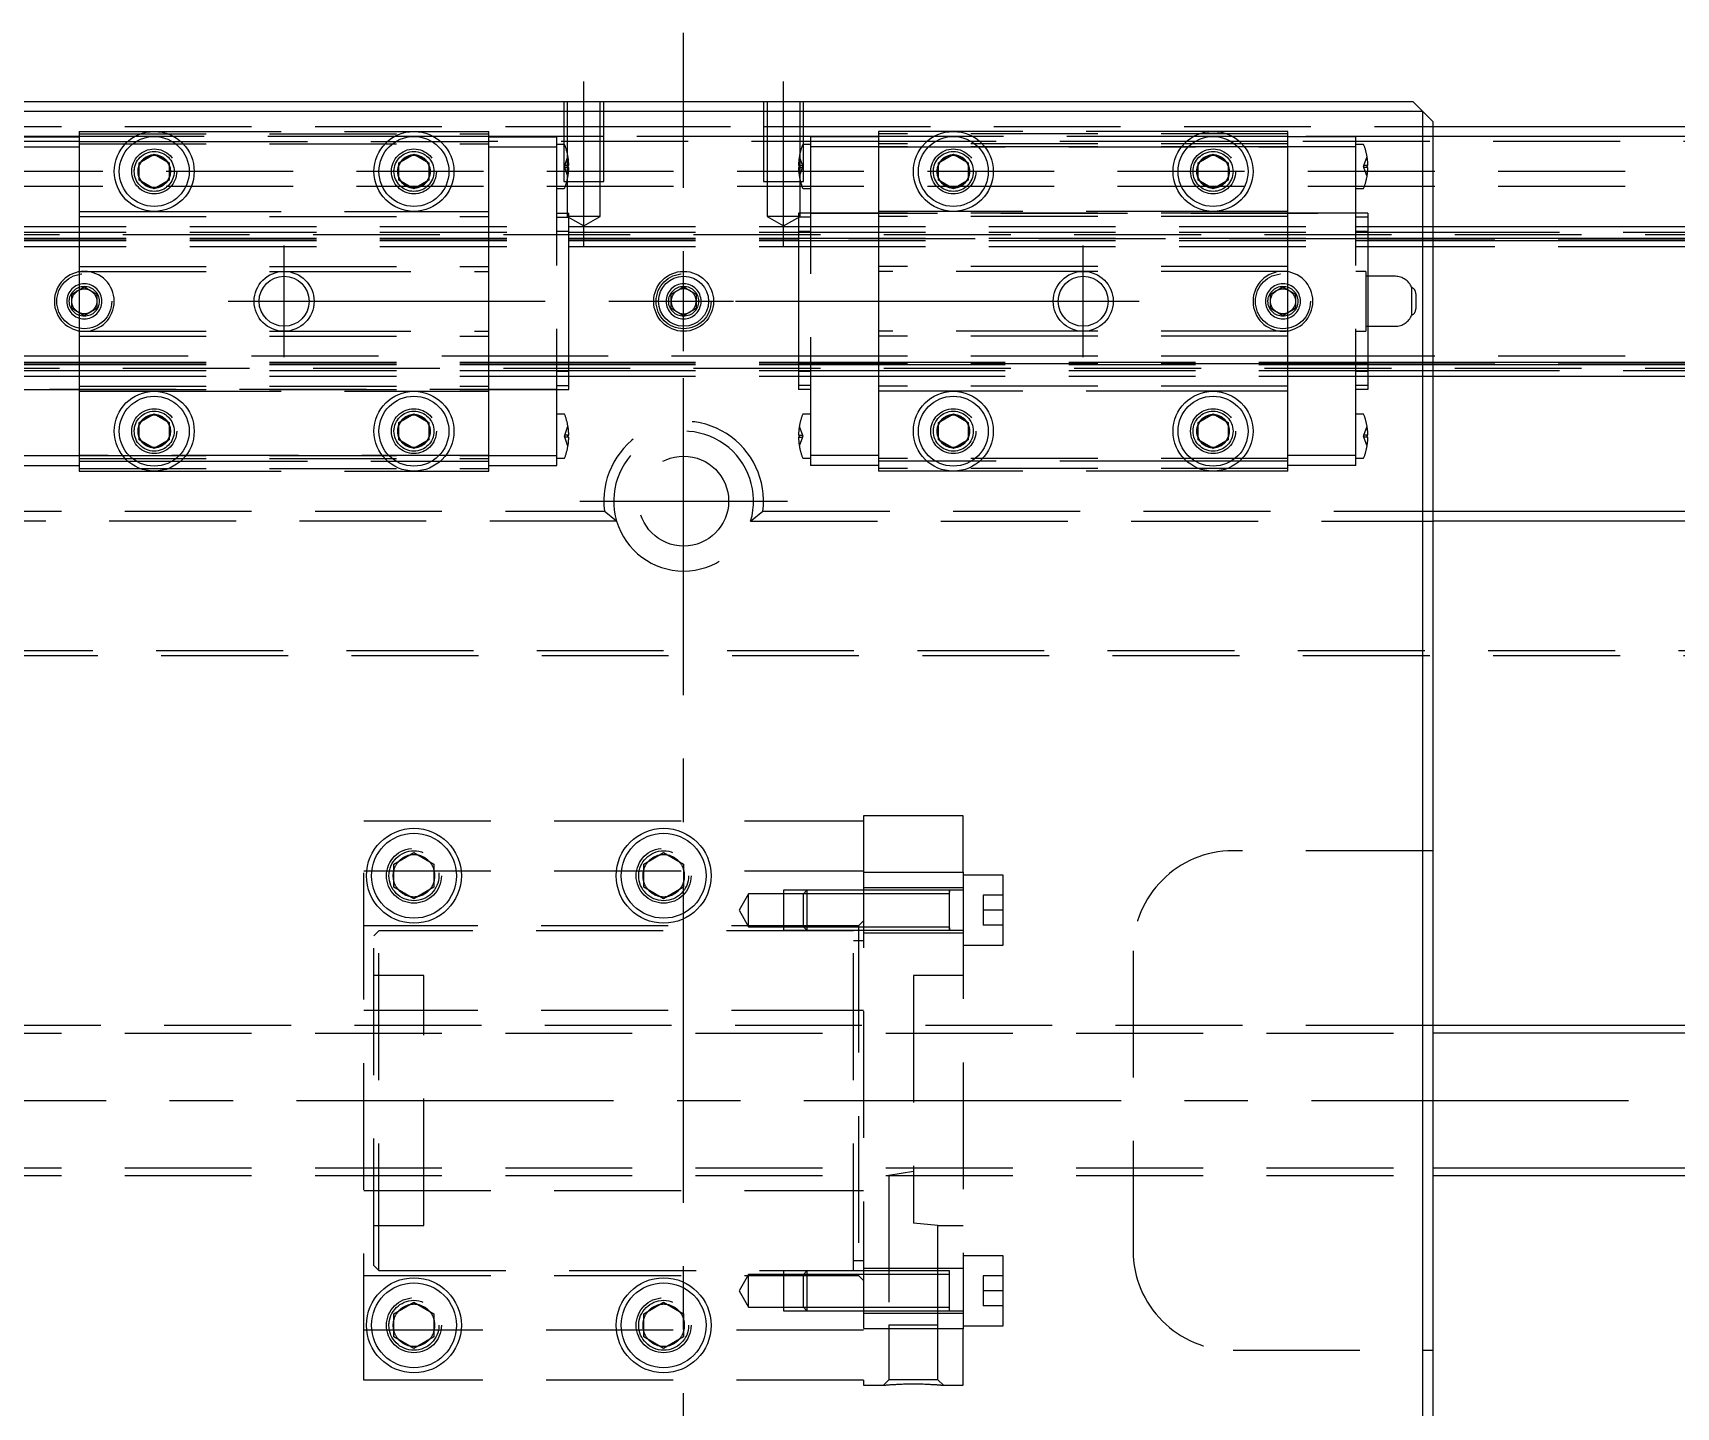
# Model space of a CAD drawing. Extents: x -21 to 1002, y -358 to 107.
# Drawn here: x 314.8 to 479.4, y -30.7 to 106.9 of the extents above; entities that cross this region are included whole.
import ezdxf

# ---------------------------------------------------------------- set-up
doc = ezdxf.new("R2010")
doc.units = 0
doc.linetypes.add('CENTER', pattern=[50.8, 31.75, -6.35, 6.35, -6.35])
doc.linetypes.add('DASHED', pattern=[19.05, 12.7, -6.35])
doc.layers.get('0').update_dxf_attribs({"linetype": 'CONTINUOUS'})
doc.layers.add('CENTER', color=1, linetype='CENTER')

msp = doc.modelspace()

# ---------------------------------------------------------------- linework, layer by layer
at = {"color": 7, "linetype": 'CONTINUOUS'}
for p, q in [((454, 99), (306, 99)), ((307, 100), (453, 100)), ((454, 99), (453, 100)), ((455, 98), (454, 99)), ((454, -99), (454, 99)), ((455, 98), (455, -98)), ((455, 97.5), (758, 97.5)), ((759, 96.5), (455, 96.5)), ((325.5, 93.87), (327, 94.73)), ((325.5, 92.13), (325.5, 93.87)), ((327, 94.73), (328.5, 93.87)), ((328.5, 93.87), (328.5, 92.13)), ((351.5, 93.87), (353, 94.73)), ((351.5, 92.13), (351.5, 93.87)), ((353, 94.73), (354.5, 93.87)), ((354.5, 93.87), (354.5, 92.13)), ((405.5, 93.87), (407, 94.73)), ((405.5, 92.13), (405.5, 93.87)), ((407, 94.73), (408.5, 93.87)), ((408.5, 93.87), (408.5, 92.13)), ((431.5, 93.87), (433, 94.73)), ((431.5, 92.13), (431.5, 93.87)), ((433, 94.73), (434.5, 93.87)), ((434.5, 93.87), (434.5, 92.13)), ((327, 91.27), (325.5, 92.13)), ((328.5, 92.13), (327, 91.27)), ((353, 91.27), (351.5, 92.13)), ((354.5, 92.13), (353, 91.27)), ((407, 91.27), (405.5, 92.13)), ((408.5, 92.13), (407, 91.27)), ((433, 91.27), (431.5, 92.13)), ((434.5, 92.13), (433, 91.27)), ((455, 87.5), (760, 87.5)), ((455, 86.32), (760, 86.32)), ((455, 86.1), (760, 86.1)), ((455, 73.9), (760, 73.9)), ((455, 73.68), (760, 73.68)), ((455, 72.5), (760, 72.5)), ((325.5, 67.87), (327, 68.73)), ((325.5, 66.13), (325.5, 67.87)), ((327, 68.73), (328.5, 67.87)), ((328.5, 67.87), (328.5, 66.13)), ((351.5, 67.87), (353, 68.73)), ((351.5, 66.13), (351.5, 67.87)), ((353, 68.73), (354.5, 67.87)), ((354.5, 67.87), (354.5, 66.13)), ((405.5, 67.87), (407, 68.73)), ((405.5, 66.13), (405.5, 67.87)), ((407, 68.73), (408.5, 67.87)), ((408.5, 67.87), (408.5, 66.13)), ((431.5, 67.87), (433, 68.73)), ((431.5, 66.13), (431.5, 67.87)), ((433, 68.73), (434.5, 67.87)), ((434.5, 67.87), (434.5, 66.13)), ((327, 65.27), (325.5, 66.13)), ((328.5, 66.13), (327, 65.27)), ((353, 65.27), (351.5, 66.13)), ((354.5, 66.13), (353, 65.27)), ((407, 65.27), (405.5, 66.13)), ((408.5, 66.13), (407, 65.27)), ((433, 65.27), (431.5, 66.13)), ((434.5, 66.13), (433, 65.27)), ((455, 59), (492.06, 59)), ((493.29, 58), (455, 58)), ((351, 23.65), (353, 24.81)), ((353, 24.81), (355, 23.65)), ((376, 23.65), (378, 24.81)), ((378, 24.81), (380, 23.65)), ((351, 21.35), (351, 23.65)), ((355, 23.65), (355, 21.35)), ((376, 21.35), (376, 23.65)), ((380, 23.65), (380, 21.35)), ((353, 20.19), (351, 21.35)), ((355, 21.35), (353, 20.19)), ((378, 20.19), (376, 21.35)), ((380, 21.35), (378, 20.19)), ((710, 7.5), (455, 7.5)), ((455, -7.5), (710, -7.5)), ((351, -21.35), (353, -20.19)), ((351, -23.65), (351, -21.35)), ((353, -20.19), (355, -21.35)), ((355, -21.35), (355, -23.65)), ((376, -21.35), (378, -20.19)), ((376, -23.65), (376, -21.35)), ((378, -20.19), (380, -21.35)), ((380, -21.35), (380, -23.65)), ((353, -24.81), (351, -23.65)), ((355, -23.65), (353, -24.81)), ((378, -24.81), (376, -23.65)), ((380, -23.65), (378, -24.81))]:
    msp.add_line(p, q, dxfattribs=at)
at = {"color": 3, "linetype": 'DASHED'}
for p, q in [((368, 100), (368, 92)), ((368.35, 100), (368.35, 92)), ((371.65, 92), (371.65, 100)), ((372, 92), (372, 100)), ((388, 100), (388, 92)), ((388.35, 100), (388.35, 92)), ((391.65, 92), (391.65, 100)), ((392, 92), (392, 100)), ((305, 97.5), (368, 97.5)), ((368, 97.5), (372, 97.5)), ((372, 97.5), (388, 97.5)), ((388, 97.5), (392, 97.5)), ((392, 97.5), (455, 97.5)), ((319.5, 96), (0.5, 96)), ((319.5, 96.5), (305, 96.5)), ((312.7, 96.45), (319.5, 96.45)), ((312.7, 95.45), (319.5, 95.45)), ((319.5, 97), (319.5, 96)), ((319.5, 97), (327, 97)), ((319.5, 96.75), (360.5, 96.75)), ((325.06, 96.5), (319.5, 96.5)), ((319.5, 96), (319.5, 89)), ((319.5, 96), (324.35, 96)), ((319.5, 95.75), (360.5, 95.75)), ((324.35, 96), (325.2, 96)), ((327, 96.5), (325.06, 96.5)), ((325.2, 96), (328.8, 96)), ((327, 97), (353, 97)), ((328.94, 96.5), (327, 96.5)), ((328.8, 96), (329.65, 96)), ((351.06, 96.5), (328.94, 96.5)), ((329.65, 96), (350.35, 96)), ((350.35, 96), (351.2, 96)), ((353, 96.5), (351.06, 96.5)), ((351.2, 96), (354.8, 96)), ((353, 97), (360.5, 97)), ((354.94, 96.5), (353, 96.5)), ((354.8, 96), (355.65, 96)), ((360.5, 96.5), (354.94, 96.5)), ((355.65, 96), (360.5, 96)), ((360.5, 96), (360.5, 97)), ((368, 96.5), (360.5, 96.5)), ((360.5, 96.45), (367.3, 96.45)), ((360.5, 89), (360.5, 96)), ((399.5, 96), (360.5, 96)), ((360.5, 95.45), (367.3, 95.45)), ((367.3, 95.45), (367.3, 96.45)), ((368, 95.7), (367.3, 95.7)), ((367.3, 64.55), (367.3, 95.45)), ((372, 96.5), (368, 96.5)), ((368.01, 95.7), (368, 95.7)), ((388, 96.5), (372, 96.5)), ((392, 96.5), (388, 96.5)), ((392, 95.7), (391.99, 95.7)), ((399.5, 96.5), (392, 96.5)), ((392.7, 95.7), (392, 95.7)), ((392.7, 96.45), (392.7, 95.45)), ((399.5, 96.45), (392.7, 96.45)), ((392.7, 95.45), (392.7, 64.55)), ((399.5, 95.45), (392.7, 95.45)), ((399.5, 97), (399.5, 96)), ((407, 97), (399.5, 97)), ((440.5, 96.75), (399.5, 96.75)), ((405.06, 96.5), (399.5, 96.5)), ((399.5, 96), (399.5, 89)), ((404.35, 96), (399.5, 96)), ((440.5, 95.75), (399.5, 95.75)), ((440.5, 95.45), (399.5, 95.45)), ((399.5, 95.45), (440.5, 95.45)), ((405.2, 96), (404.35, 96)), ((407, 96.5), (405.06, 96.5)), ((408.8, 96), (405.2, 96)), ((433, 97), (407, 97)), ((408.94, 96.5), (407, 96.5)), ((409.65, 96), (408.8, 96)), ((431.06, 96.5), (408.94, 96.5)), ((430.35, 96), (409.65, 96)), ((431.2, 96), (430.35, 96)), ((433, 96.5), (431.06, 96.5)), ((434.8, 96), (431.2, 96)), ((440.5, 97), (433, 97)), ((434.94, 96.5), (433, 96.5)), ((435.65, 96), (434.8, 96)), ((440.5, 96.5), (434.94, 96.5)), ((440.5, 96), (435.65, 96)), ((440.5, 96), (440.5, 97)), ((455, 96.5), (440.5, 96.5)), ((447.3, 96.45), (440.5, 96.45)), ((440.5, 89), (440.5, 96)), ((759.5, 96), (440.5, 96)), ((447.3, 95.45), (440.5, 95.45)), ((447.3, 95.45), (447.3, 96.45)), ((448.01, 95.7), (447.3, 95.7)), ((447.3, 64.55), (447.3, 95.45)), ((368.1, 93.6), (368.42, 94.5)), ((391.58, 94.5), (391.9, 93.6)), ((448.1, 93.6), (448.42, 94.5)), ((760, 93), (0, 93)), ((325, 93), (325.03, 93.35)), ((351, 93), (351.02, 93.3)), ((368.1, 93.6), (368.06, 93.5)), ((368.1, 93.4), (368.06, 93.5)), ((368.42, 93.6), (368.1, 93.6)), ((368.42, 92.5), (368.1, 93.4)), ((368.42, 93.4), (368.1, 93.4)), ((368.42, 93.4), (368.42, 93.6)), ((368.42, 93.6), (368.5, 93.6)), ((368.5, 93.4), (368.42, 93.4)), ((391.5, 93.6), (391.58, 93.6)), ((391.58, 93.4), (391.5, 93.4)), ((391.58, 93.6), (391.9, 93.6)), ((391.58, 93.6), (391.58, 93.4)), ((391.9, 93.4), (391.58, 92.5)), ((391.58, 93.4), (391.9, 93.4)), ((391.9, 93.6), (391.94, 93.5)), ((391.9, 93.4), (391.94, 93.5)), ((405, 93), (405.03, 93.35)), ((431, 93), (431.02, 93.3)), ((448.1, 93.6), (448.06, 93.5)), ((448.1, 93.4), (448.06, 93.5)), ((448.42, 93.6), (448.1, 93.6)), ((448.42, 92.5), (448.1, 93.4)), ((448.42, 93.4), (448.1, 93.4)), ((448.42, 93.4), (448.42, 93.6)), ((448.42, 93.6), (448.5, 93.6)), ((448.5, 93.4), (448.42, 93.4)), ((760, 91.5), (0, 91.5)), ((367.3, 91.3), (368.01, 91.3)), ((368, 92), (372, 92)), ((368.35, 92), (368.35, 88.5)), ((371.65, 88.5), (371.65, 92)), ((388, 92), (392, 92)), ((388.35, 92), (388.35, 88.5)), ((391.65, 88.5), (391.65, 92)), ((391.99, 91.3), (392.7, 91.3)), ((447.3, 91.3), (448.01, 91.3)), ((319.5, 89), (327, 89)), ((319.5, 89), (319.5, 88.5)), ((327, 89), (353, 89)), ((353, 89), (360.5, 89)), ((360.5, 88.5), (360.5, 89)), ((399.5, 89), (399.5, 88.5)), ((407, 89), (399.5, 89)), ((433, 89), (407, 89)), ((440.5, 89), (433, 89)), ((440.5, 88.5), (440.5, 89)), ((311.5, 87.5), (368.5, 87.5)), ((319.5, 88.5), (319.5, 83.5)), ((319.5, 88.5), (360.5, 88.5)), ((360.5, 83.5), (360.5, 88.5)), ((367.3, 88.82), (368.5, 88.82)), ((367.3, 88.43), (368.5, 88.43)), ((368.35, 88.5), (370, 87.55)), ((371.65, 88.5), (368.35, 88.5)), ((368.5, 88.43), (368.5, 88.82)), ((368.5, 86.03), (368.5, 88.43)), ((368.5, 87.5), (391.5, 87.5)), ((370, 87.55), (371.65, 88.5)), ((388.35, 88.5), (390, 87.55)), ((391.65, 88.5), (388.35, 88.5)), ((390, 87.55), (391.65, 88.5)), ((391.5, 88.82), (391.5, 88.43)), ((392.7, 88.82), (391.5, 88.82)), ((391.5, 88.43), (391.5, 86.03)), ((392.7, 88.43), (391.5, 88.43)), ((391.5, 87.5), (447.3, 87.5)), ((392.7, 88.82), (447.3, 88.82)), ((399.5, 88.82), (392.7, 88.82)), ((440.5, 88.82), (399.5, 88.82)), ((399.5, 88.5), (399.5, 83.5)), ((440.5, 88.5), (399.5, 88.5)), ((447.3, 88.82), (440.5, 88.82)), ((440.5, 83.5), (440.5, 88.5)), ((448.5, 88.82), (447.3, 88.82)), ((448.5, 88.43), (447.3, 88.43)), ((447.3, 87.5), (448.5, 87.5)), ((448.5, 88.82), (448.5, 88.43)), ((448.5, 88.43), (448.5, 86.03)), ((448.5, 87.5), (455, 87.5)), ((0, 86.7), (760, 86.7)), ((311.5, 86.91), (368.5, 86.91)), ((311.5, 86.32), (368.5, 86.32)), ((311.5, 86.26), (368.5, 86.26)), ((311.5, 86.1), (368.5, 86.1)), ((367.3, 87.01), (368.5, 87.01)), ((368.5, 86.91), (391.5, 86.91)), ((368.5, 86.32), (391.5, 86.32)), ((368.5, 86.26), (391.5, 86.26)), ((368.5, 86.1), (391.5, 86.1)), ((368.5, 73.97), (368.5, 86.03)), ((391.5, 87.01), (392.7, 87.01)), ((391.5, 86.91), (447.3, 86.91)), ((391.5, 86.32), (447.3, 86.32)), ((447.3, 86.26), (391.5, 86.26)), ((391.5, 86.1), (447.3, 86.1)), ((391.5, 86.03), (391.5, 73.97)), ((447.3, 87.01), (448.5, 87.01)), ((447.3, 86.91), (448.5, 86.91)), ((447.3, 86.32), (448.5, 86.32)), ((448.5, 86.26), (447.3, 86.26)), ((447.3, 86.1), (448.5, 86.1)), ((448.5, 86.91), (455, 86.91)), ((448.5, 86.32), (455, 86.32)), ((448.5, 86.26), (760, 86.26)), ((448.5, 86.1), (455, 86.1)), ((448.5, 86.03), (448.5, 82.5)), ((455, 86.91), (760, 86.91)), ((311.5, 85.5), (368.5, 85.5)), ((368.5, 85.5), (391.5, 85.5)), ((391.5, 85.5), (447.3, 85.5)), ((447.3, 85.5), (448.5, 85.5)), ((448.5, 85.5), (760, 85.5)), ((319.5, 83.5), (319.5, 83)), ((319.5, 83.5), (360.5, 83.5)), ((319.5, 83), (319.5, 77)), ((319.5, 83), (340, 83)), ((340, 83), (360.5, 83)), ((360.5, 83), (360.5, 83.5)), ((360.5, 77), (360.5, 83)), ((399.5, 83.5), (399.5, 83)), ((440.5, 83.5), (399.5, 83.5)), ((399.5, 83), (399.5, 77)), ((420, 83), (399.5, 83)), ((440.5, 83), (420, 83)), ((440.5, 83), (440.5, 83.5)), ((440.5, 77), (440.5, 83)), ((448.3, 83), (447.3, 83)), ((448.3, 83), (448.3, 77)), ((451.25, 82.5), (448.3, 82.5)), ((448.5, 82.5), (448.5, 77.5)), ((318.75, 80.72), (320, 81.44)), ((318.75, 79.28), (318.75, 80.72)), ((320, 81.44), (321.25, 80.72)), ((321.25, 80.72), (321.25, 79.28)), ((378.75, 80.72), (380, 81.44)), ((378.75, 79.28), (378.75, 80.72)), ((380, 81.44), (381.25, 80.72)), ((381.25, 80.72), (381.25, 79.28)), ((438.75, 80.72), (440, 81.44)), ((438.75, 79.28), (438.75, 80.72)), ((440, 81.44), (441.25, 80.72)), ((441.25, 80.72), (441.25, 79.28)), ((452.88, 81.39), (452.88, 80)), ((453.3, 80.75), (453.3, 80)), ((318.5, 80), (318.52, 80.22)), ((320, 78.56), (318.75, 79.28)), ((321.25, 79.28), (320, 78.56)), ((378.5, 80), (378.52, 80.22)), ((380, 78.56), (378.75, 79.28)), ((381.25, 79.28), (380, 78.56)), ((438.5, 80), (438.52, 80.25)), ((440, 78.56), (438.75, 79.28)), ((441.25, 79.28), (440, 78.56)), ((452.88, 80), (452.88, 78.61)), ((453.3, 80), (453.3, 79.25)), ((448.3, 77.5), (451.25, 77.5)), ((448.5, 77.5), (448.5, 73.97)), ((319.5, 77), (319.5, 76.5)), ((319.5, 77), (340, 77)), ((319.5, 76.5), (319.5, 71.5)), ((319.5, 76.5), (360.5, 76.5)), ((340, 77), (360.5, 77)), ((360.5, 76.5), (360.5, 77)), ((360.5, 71.5), (360.5, 76.5)), ((399.5, 77), (399.5, 76.5)), ((420, 77), (399.5, 77)), ((399.5, 76.5), (399.5, 71.5)), ((440.5, 76.5), (399.5, 76.5)), ((440.5, 77), (420, 77)), ((440.5, 76.5), (440.5, 77)), ((440.5, 71.5), (440.5, 76.5)), ((447.3, 77), (448.3, 77)), ((319.5, 74.5), (311.5, 74.5)), ((368.5, 74.5), (319.5, 74.5)), ((391.5, 74.5), (368.5, 74.5)), ((399.5, 74.5), (391.5, 74.5)), ((440.5, 74.5), (399.5, 74.5)), ((447.3, 74.5), (440.5, 74.5)), ((448.5, 74.5), (447.3, 74.5)), ((760, 74.5), (448.5, 74.5)), ((0, 73.3), (760, 73.3)), ((311.5, 73.9), (319.5, 73.9)), ((311.5, 73.74), (319.5, 73.74)), ((311.5, 73.68), (319.5, 73.68)), ((311.5, 73.09), (319.5, 73.09)), ((311.5, 72.5), (319.5, 72.5)), ((319.5, 73.9), (368.5, 73.9)), ((319.5, 73.74), (368.5, 73.74)), ((319.5, 73.68), (368.5, 73.68)), ((319.5, 73.09), (368.5, 73.09)), ((319.5, 72.5), (368.5, 72.5)), ((368.5, 72.99), (367.3, 72.99)), ((368.5, 71.57), (368.5, 73.97)), ((368.5, 73.9), (391.5, 73.9)), ((368.5, 73.74), (391.5, 73.74)), ((368.5, 73.68), (391.5, 73.68)), ((368.5, 73.09), (391.5, 73.09)), ((368.5, 72.5), (391.5, 72.5)), ((391.5, 73.97), (391.5, 71.57)), ((391.5, 73.9), (399.5, 73.9)), ((399.5, 73.74), (391.5, 73.74)), ((391.5, 73.68), (399.5, 73.68)), ((391.5, 73.09), (399.5, 73.09)), ((392.7, 72.99), (391.5, 72.99)), ((391.5, 72.5), (399.5, 72.5)), ((399.5, 73.9), (440.5, 73.9)), ((440.5, 73.74), (399.5, 73.74)), ((399.5, 73.68), (440.5, 73.68)), ((399.5, 73.09), (440.5, 73.09)), ((399.5, 72.5), (440.5, 72.5)), ((440.5, 73.9), (447.3, 73.9)), ((447.3, 73.74), (440.5, 73.74)), ((440.5, 73.68), (447.3, 73.68)), ((440.5, 73.09), (447.3, 73.09)), ((440.5, 72.5), (447.3, 72.5)), ((447.3, 73.9), (448.5, 73.9)), ((448.5, 73.74), (447.3, 73.74)), ((447.3, 73.68), (448.5, 73.68)), ((447.3, 73.09), (448.5, 73.09)), ((448.5, 72.99), (447.3, 72.99)), ((447.3, 72.5), (448.5, 72.5)), ((448.5, 73.97), (448.5, 71.57)), ((448.5, 73.9), (455, 73.9)), ((448.5, 73.74), (760, 73.74)), ((448.5, 73.68), (455, 73.68)), ((448.5, 73.09), (455, 73.09)), ((448.5, 72.5), (455, 72.5)), ((455, 73.09), (760, 73.09)), ((311.5, 71.18), (319.5, 71.18)), ((367.3, 71.18), (312.7, 71.18)), ((319.5, 71.5), (319.5, 71)), ((319.5, 71.5), (360.5, 71.5)), ((319.5, 71.18), (368.5, 71.18)), ((319.5, 71), (319.5, 64)), ((319.5, 71), (327, 71)), ((327, 71), (353, 71)), ((353, 71), (360.5, 71)), ((360.5, 71), (360.5, 71.5)), ((360.5, 64), (360.5, 71)), ((367.3, 71.57), (368.5, 71.57)), ((368.5, 71.18), (368.5, 71.57)), ((391.5, 71.57), (391.5, 71.18)), ((392.7, 71.57), (391.5, 71.57)), ((392.7, 71.18), (391.5, 71.18)), ((399.5, 71.5), (399.5, 71)), ((440.5, 71.5), (399.5, 71.5)), ((399.5, 71), (399.5, 64)), ((407, 71), (399.5, 71)), ((433, 71), (407, 71)), ((440.5, 71), (433, 71)), ((440.5, 71), (440.5, 71.5)), ((440.5, 64), (440.5, 71)), ((448.5, 71.57), (447.3, 71.57)), ((448.5, 71.18), (447.3, 71.18)), ((448.5, 71.57), (448.5, 71.18)), ((368.01, 68.7), (367.3, 68.7)), ((368.1, 66.6), (368.42, 67.5)), ((391.58, 67.5), (391.9, 66.6)), ((392.7, 68.7), (391.99, 68.7)), ((448.01, 68.7), (447.3, 68.7)), ((448.1, 66.6), (448.42, 67.5)), ((325, 67), (325.03, 67.35)), ((351, 67), (351.02, 67.3)), ((368.1, 66.6), (368.06, 66.5)), ((368.1, 66.4), (368.06, 66.5)), ((368.42, 66.6), (368.1, 66.6)), ((368.42, 65.5), (368.1, 66.4)), ((368.42, 66.4), (368.1, 66.4)), ((368.42, 66.4), (368.42, 66.6)), ((368.42, 66.6), (368.5, 66.6)), ((368.5, 66.4), (368.42, 66.4)), ((391.5, 66.6), (391.58, 66.6)), ((391.58, 66.4), (391.5, 66.4)), ((391.58, 66.6), (391.9, 66.6)), ((391.58, 66.6), (391.58, 66.4)), ((391.9, 66.4), (391.58, 65.5)), ((391.58, 66.4), (391.9, 66.4)), ((391.9, 66.6), (391.94, 66.5)), ((391.9, 66.4), (391.94, 66.5)), ((405, 67), (405.03, 67.35)), ((431, 67), (431.02, 67.3)), ((448.1, 66.6), (448.06, 66.5)), ((448.1, 66.4), (448.06, 66.5)), ((448.42, 66.6), (448.1, 66.6)), ((448.42, 65.5), (448.1, 66.4)), ((448.42, 66.4), (448.1, 66.4)), ((448.42, 66.4), (448.42, 66.6)), ((448.42, 66.6), (448.5, 66.6)), ((448.5, 66.4), (448.42, 66.4)), ((312.7, 64.55), (319.5, 64.55)), ((319.5, 64.55), (360.5, 64.55)), ((360.5, 64.55), (319.5, 64.55)), ((319.5, 64.25), (360.5, 64.25)), ((360.5, 64.55), (367.3, 64.55)), ((367.3, 63.55), (367.3, 64.55)), ((367.3, 64.3), (368.01, 64.3)), ((391.99, 64.3), (392.7, 64.3)), ((392.7, 64.55), (392.7, 63.55)), ((399.5, 64.55), (392.7, 64.55)), ((440.5, 64.25), (399.5, 64.25)), ((447.3, 64.55), (440.5, 64.55)), ((447.3, 63.55), (447.3, 64.55)), ((447.3, 64.3), (448.01, 64.3)), ((312.7, 63.55), (319.5, 63.55)), ((319.5, 64), (319.5, 63)), ((319.5, 64), (324.35, 64)), ((319.5, 63.25), (360.5, 63.25)), ((319.5, 63), (327, 63)), ((324.35, 64), (325.2, 64)), ((325.2, 64), (328.8, 64)), ((327, 63), (353, 63)), ((328.8, 64), (329.65, 64)), ((329.65, 64), (350.35, 64)), ((350.35, 64), (351.2, 64)), ((351.2, 64), (354.8, 64)), ((353, 63), (360.5, 63)), ((354.8, 64), (355.65, 64)), ((355.65, 64), (360.5, 64)), ((360.5, 63), (360.5, 64)), ((360.5, 63.55), (367.3, 63.55)), ((399.5, 63.55), (392.7, 63.55)), ((399.5, 64), (399.5, 63)), ((404.35, 64), (399.5, 64)), ((440.5, 63.25), (399.5, 63.25)), ((407, 63), (399.5, 63)), ((405.2, 64), (404.35, 64)), ((408.8, 64), (405.2, 64)), ((433, 63), (407, 63)), ((409.65, 64), (408.8, 64)), ((430.35, 64), (409.65, 64)), ((431.2, 64), (430.35, 64)), ((434.8, 64), (431.2, 64)), ((440.5, 63), (433, 63)), ((435.65, 64), (434.8, 64)), ((440.5, 64), (435.65, 64)), ((440.5, 63), (440.5, 64)), ((447.3, 63.55), (440.5, 63.55)), ((305, 59), (372.06, 59)), ((373.29, 58), (305, 58)), ((373.29, 58), (372.06, 59)), ((386.71, 58), (387.94, 59)), ((386.71, 58), (455, 58)), ((387.94, 59), (455, 59)), ((759.5, 44.5), (0.5, 44.5)), ((759, 45), (1, 45)), ((348, 28), (398, 28)), ((348, -28), (348, 28)), ((408, 28.5), (398, 28.5)), ((398, 28.5), (398, 28)), ((398, 28), (398, -28)), ((408, 22.87), (408, 28.5)), ((455, 25), (435, 25)), ((348, 23), (398, 23)), ((355.48, 22.79), (355.5, 22.5)), ((375.5, 22.5), (375.53, 22.91)), ((398, 22.87), (408, 22.87)), ((408, 22.87), (408, -22.87)), ((412, 22.55), (408, 22.55)), ((412, 15.55), (412, 22.55)), ((386.5, 20.7), (385.55, 19.05)), ((386.5, 17.4), (386.5, 20.7)), ((390, 20.7), (386.5, 20.7)), ((390, 21.05), (390, 17.05)), ((392.35, 21.05), (390, 21.05)), ((392, 20.7), (390, 20.7)), ((392.35, 21.05), (392, 20.7)), ((392, 17.4), (392, 20.7)), ((398, 20.7), (392, 20.7)), ((398, 20.7), (392, 20.7)), ((392.35, 21.05), (392.35, 17.05)), ((398, 21.05), (392.35, 21.05)), ((398, 21.05), (392.35, 21.05)), ((408, 21.3), (398, 21.3)), ((406.61, 21.05), (398, 21.05)), ((406.6, 20.7), (398, 20.7)), ((406.6, 17.05), (406.6, 21.05)), ((406.6, 17.05), (406.6, 21.05)), ((406.6, 20.84), (406.6, 21.05)), ((406.6, 21.05), (406.6, 20.84)), ((408, 21.05), (406.6, 21.05)), ((406.6, 17.27), (406.6, 20.84)), ((410, 20.55), (410, 19.05)), ((412, 20.55), (410, 20.55)), ((385.55, 19.05), (386.5, 17.4)), ((412, 19.05), (410, 19.05)), ((410, 19.05), (410, 17.55)), ((397.5, 17.5), (348, 17.5)), ((349.5, 17), (349, 16.5)), ((349, -16.5), (349, 16.5)), ((397, 17), (349.5, 17)), ((349.5, -17), (349.5, 17)), ((386.5, 17.4), (390, 17.4)), ((390, 17.4), (392, 17.4)), ((390, 17.05), (392.35, 17.05)), ((392, 17.4), (398, 17.4)), ((392, 17.4), (392.35, 17.05)), ((392, 17.4), (398, 17.4)), ((392.35, 17.05), (398, 17.05)), ((392.35, 17.05), (398, 17.05)), ((397, -17), (397, 17)), ((398, 18), (397.5, 17.5)), ((397.5, 17.5), (397.5, -17.5)), ((398, 17.4), (406.6, 17.4)), ((398, 17.05), (406.61, 17.05)), ((398, 16.8), (408, 16.8)), ((406.6, 17.05), (406.6, 17.27)), ((406.6, 17.27), (406.6, 17.05)), ((406.6, 17.05), (406.6, 17.05)), ((406.6, 17.05), (408, 17.05)), ((412, 17.55), (410, 17.55)), ((398, 16), (397, 16)), ((408, 15.55), (412, 15.55)), ((425, 15), (425, -15)), ((354, 12.5), (349, 12.5)), ((354, -12.5), (354, 12.5)), ((408, 12.5), (403, 12.5)), ((403, 12.5), (403, -12.26)), ((397.5, 9), (348, 9)), ((398, 9), (397.5, 9)), ((455, 7.5), (305, 7.5)), ((305, 6.75), (455, 6.75)), ((305, -6.75), (455, -6.75)), ((305, -7.5), (455, -7.5)), ((403, -7.09), (400.54, -7.5)), ((400.54, -7.5), (400.54, -22.5)), ((400.54, -7.5), (400.55, -7.5)), ((348, -9), (397.5, -9)), ((397.5, -9), (398, -9)), ((349, -12.5), (354, -12.5)), ((405.46, -12.5), (403, -12.26)), ((405.46, -22.5), (405.46, -12.5)), ((405.46, -12.5), (408, -12.5)), ((397, -16), (398, -16)), ((412, -15.55), (408, -15.55)), ((412, -22.55), (412, -15.55)), ((348, -17.5), (397.5, -17.5)), ((349, -16.5), (349.5, -17)), ((349.5, -17), (397, -17)), ((386.5, -17.4), (385.55, -19.05)), ((386.5, -20.7), (386.5, -17.4)), ((390, -17.4), (386.5, -17.4)), ((390, -17.05), (390, -21.05)), ((392.35, -17.05), (390, -17.05)), ((392, -17.4), (390, -17.4)), ((392.35, -17.05), (392, -17.4)), ((392, -20.7), (392, -17.4)), ((398, -17.4), (392, -17.4)), ((398, -17.4), (392, -17.4)), ((392.35, -17.05), (392.35, -21.05)), ((398, -17.05), (392.35, -17.05)), ((397.5, -17.5), (398, -18)), ((408, -16.8), (398, -16.8)), ((406.61, -17.05), (398, -17.05)), ((406.6, -17.4), (398, -17.4)), ((406.6, -21.05), (406.6, -17.05)), ((406.6, -21.05), (406.6, -17.05)), ((406.6, -20.84), (406.6, -17.27)), ((406.6, -20.7), (406.6, -17.4)), ((410, -17.55), (410, -19.05)), ((412, -17.55), (410, -17.55)), ((385.55, -19.05), (386.5, -20.7)), ((412, -19.05), (410, -19.05)), ((410, -19.05), (410, -20.55)), ((386.5, -20.7), (390, -20.7)), ((390, -20.7), (392, -20.7)), ((390, -21.05), (392.35, -21.05)), ((392, -20.7), (398, -20.7)), ((392, -20.7), (392.35, -21.05)), ((392, -20.7), (398, -20.7)), ((392.35, -21.05), (398, -21.05)), ((392.35, -21.05), (398, -21.05)), ((398, -20.7), (406.6, -20.7)), ((398, -21.05), (406.61, -21.05)), ((398, -21.3), (408, -21.3)), ((406.6, -21.05), (406.6, -20.7)), ((406.6, -21.05), (408, -21.05)), ((412, -20.55), (410, -20.55)), ((398, -23), (348, -23)), ((350.5, -22.5), (350.53, -22.09)), ((375.5, -22.5), (375.53, -22.09)), ((408, -22.87), (398, -22.87)), ((405.46, -22.5), (400.54, -22.5)), ((400.55, -22.5), (400.55, -27.95)), ((405.45, -27.95), (405.45, -22.5)), ((408, -22.55), (412, -22.55)), ((408, -28.5), (408, -22.87)), ((435, -25), (455, -25)), ((400.55, -27.95), (400, -28.5)), ((405.45, -27.95), (400.55, -27.95)), ((406, -28.5), (405.45, -27.95)), ((398, -28), (348, -28)), ((398, -28), (398, -28.5)), ((398, -28.5), (400, -28.5)), ((400, -28.5), (400.01, -28.5)), ((400, -28.5), (400, -28.5)), ((400.01, -28.5), (400.02, -28.5)), ((400.02, -28.5), (400.04, -28.5)), ((400.04, -28.5), (400.06, -28.49)), ((400.06, -28.49), (400.08, -28.49)), ((400.08, -28.49), (400.11, -28.49)), ((400.11, -28.49), (400.15, -28.49)), ((400.15, -28.49), (400.19, -28.48)), ((400.19, -28.48), (400.24, -28.48)), ((400.24, -28.48), (400.3, -28.47)), ((400.3, -28.47), (400.37, -28.47)), ((400.37, -28.47), (400.44, -28.46)), ((400.44, -28.46), (400.52, -28.45)), ((400.52, -28.45), (400.61, -28.45)), ((400.61, -28.45), (400.7, -28.44)), ((400.7, -28.44), (400.8, -28.43)), ((400.8, -28.43), (400.9, -28.43)), ((400.9, -28.43), (401.01, -28.42)), ((401.01, -28.42), (401.12, -28.41)), ((401.12, -28.41), (401.24, -28.41)), ((401.24, -28.41), (401.36, -28.4)), ((401.36, -28.4), (401.48, -28.39)), ((401.48, -28.39), (401.61, -28.39)), ((401.61, -28.39), (401.74, -28.38)), ((401.74, -28.38), (401.87, -28.38)), ((401.87, -28.38), (402.01, -28.37)), ((402.01, -28.37), (402.15, -28.37)), ((402.15, -28.37), (402.29, -28.36)), ((402.29, -28.36), (402.43, -28.36)), ((402.43, -28.36), (402.57, -28.36)), ((402.57, -28.36), (402.71, -28.36)), ((402.71, -28.36), (402.85, -28.36)), ((402.85, -28.36), (403, -28.36)), ((403, -28.36), (403.15, -28.36)), ((403.15, -28.36), (403.29, -28.36)), ((403.29, -28.36), (403.43, -28.36)), ((403.43, -28.36), (403.57, -28.36)), ((403.57, -28.36), (403.71, -28.36)), ((403.71, -28.36), (403.85, -28.37)), ((403.85, -28.37), (403.99, -28.37)), ((403.99, -28.37), (404.13, -28.38)), ((404.13, -28.38), (404.26, -28.38)), ((404.26, -28.38), (404.39, -28.39)), ((404.39, -28.39), (404.52, -28.39)), ((404.52, -28.39), (404.64, -28.4)), ((404.64, -28.4), (404.76, -28.41)), ((404.76, -28.41), (404.88, -28.41)), ((404.88, -28.41), (404.99, -28.42)), ((404.99, -28.42), (405.1, -28.43)), ((405.1, -28.43), (405.2, -28.43)), ((405.2, -28.43), (405.3, -28.44)), ((405.3, -28.44), (405.39, -28.45)), ((405.39, -28.45), (405.48, -28.45)), ((405.48, -28.45), (405.54, -28.46)), ((405.54, -28.46), (405.6, -28.46)), ((405.6, -28.46), (405.66, -28.47)), ((405.66, -28.47), (405.71, -28.47)), ((405.71, -28.47), (405.76, -28.48)), ((405.76, -28.48), (405.81, -28.48)), ((405.81, -28.48), (405.85, -28.49)), ((405.85, -28.49), (405.89, -28.49)), ((405.89, -28.49), (405.92, -28.49)), ((405.92, -28.49), (405.94, -28.49)), ((405.94, -28.49), (405.97, -28.5)), ((405.97, -28.5), (405.99, -28.5)), ((405.99, -28.5), (406, -28.5)), ((406, -28.5), (406, -28.5)), ((406, -28.5), (408, -28.5)), ((406, -28.5), (406, -28.5))]:
    msp.add_line(p, q, dxfattribs=at)
at = {"color": 3, "linetype": 'CONTINUOUS'}
for p, q in [((710, 6.75), (455, 6.75)), ((455, -6.75), (710, -6.75))]:
    msp.add_line(p, q, dxfattribs=at)
at = {"color": 7, "linetype": 'CONTINUOUS'}
for centre, radius in [((327, 93), 4), ((327, 93), 3.5), ((353, 93), 4), ((353, 93), 3.5), ((407, 93), 4), ((407, 93), 3.5), ((433, 93), 4), ((433, 93), 3.5), ((340, 80), 2.5), ((380, 80), 3), ((380, 80), 2.5), ((420, 80), 2.5), ((327, 67), 4), ((353, 67), 4), ((407, 67), 4), ((433, 67), 4), ((327, 67), 3.5), ((353, 67), 3.5), ((407, 67), 3.5), ((433, 67), 3.5), ((353, 22.5), 4.75), ((353, 22.5), 4.25), ((378, 22.5), 4.75), ((378, 22.5), 4.25), ((353, -22.5), 4.75), ((378, -22.5), 4.75), ((353, -22.5), 4.25), ((378, -22.5), 4.25)]:
    msp.add_circle(centre, radius, dxfattribs=at)
at = {"color": 3, "linetype": 'DASHED'}
for centre, radius in [((327, 93), 2.25), ((327, 93), 2), ((327, 93), 1.62), ((353, 93), 2.25), ((353, 93), 2), ((353, 93), 1.62), ((407, 93), 2.25), ((407, 93), 2), ((407, 93), 1.62), ((433, 93), 2.25), ((433, 93), 2), ((433, 93), 1.62), ((320, 80), 2.75), ((380, 80), 2.75), ((440, 80), 2.75), ((320, 80), 1.5), ((320, 80), 1.25), ((380, 80), 1.5), ((440, 80), 1.5), ((440, 80), 1.25), ((327, 67), 2.25), ((353, 67), 2.25), ((407, 67), 2.25), ((433, 67), 2.25), ((327, 67), 2), ((327, 67), 1.62), ((353, 67), 2), ((353, 67), 1.62), ((407, 67), 2), ((407, 67), 1.62), ((433, 67), 2), ((433, 67), 1.62), ((380, 60), 4.5), ((353, 22.5), 2.75), ((353, 22.5), 2.5), ((378, 22.5), 2.75), ((378, 22.5), 2.5), ((353, -22.5), 2.75), ((353, -22.5), 2.5), ((378, -22.5), 2.75), ((378, -22.5), 2.5)]:
    msp.add_circle(centre, radius, dxfattribs=at)
at = {"color": 3, "linetype": 'CONTINUOUS'}
for centre in [(340, 80), (420, 80)]:
    msp.add_circle(centre, 3, dxfattribs=at)
at = {"color": 3, "linetype": 'DASHED'}
for centre, radius, start, end in [((368.01, 95.6), 0.1, 20.8506, 90), ((362.5, 93.5), 6, 9.5941, 20.8506), ((397.5, 93.5), 6, 159.1494, 170.4059), ((391.99, 95.6), 0.1, 90, 159.1494), ((448.01, 95.6), 0.1, 20.8506, 90), ((442.5, 93.5), 6, 9.5941, 20.8506), ((327, 93), 1.62, 141.8413, 158.1587), ((327, 93), 1.65, 144.62, 155.38), ((327, 93), 1.65, 95.38, 144.62), ((327, 93), 1.62, 98.1587, 141.8413), ((327, 93), 1.62, 81.8413, 98.1587), ((327, 93), 1.65, 84.62, 95.38), ((327, 93), 1.65, 35.38, 84.62), ((327, 93), 1.62, 38.1587, 81.8413), ((327, 93), 1.62, 21.8413, 38.1587), ((327, 93), 1.65, 24.62, 35.38), ((353, 93), 1.62, 141.8413, 158.1587), ((353, 93), 1.65, 144.62, 155.38), ((353, 93), 1.65, 95.38, 144.62), ((353, 93), 1.62, 98.1587, 141.8413), ((353, 93), 1.62, 81.8413, 98.1587), ((353, 93), 1.65, 84.62, 95.38), ((353, 93), 1.65, 35.38, 84.62), ((353, 93), 1.62, 38.1587, 81.8413), ((353, 93), 1.62, 21.8413, 38.1587), ((353, 93), 1.65, 24.62, 35.38), ((362.5, 93.5), 6, 0.9551, 9.5797), ((397.5, 93.5), 6, 170.4203, 179.0449), ((407, 93), 1.62, 141.8413, 158.1587), ((407, 93), 1.65, 144.62, 155.38), ((407, 93), 1.65, 95.38, 144.62), ((407, 93), 1.62, 98.1587, 141.8413), ((407, 93), 1.62, 81.8413, 98.1587), ((407, 93), 1.65, 84.62, 95.38), ((407, 93), 1.65, 35.38, 84.62), ((407, 93), 1.62, 38.1587, 81.8413), ((407, 93), 1.62, 21.8413, 38.1587), ((407, 93), 1.65, 24.62, 35.38), ((433, 93), 1.62, 141.8413, 158.1587), ((433, 93), 1.65, 144.62, 155.38), ((433, 93), 1.65, 95.38, 144.62), ((433, 93), 1.62, 98.1587, 141.8413), ((433, 93), 1.62, 81.8413, 98.1587), ((433, 93), 1.65, 84.62, 95.38), ((433, 93), 1.65, 35.38, 84.62), ((433, 93), 1.62, 38.1587, 81.8413), ((433, 93), 1.62, 21.8413, 38.1587), ((433, 93), 1.65, 24.62, 35.38), ((442.5, 93.5), 6, 0.9551, 9.5797), ((327, 93), 1.65, 155.38, 180), ((327, 93), 1.65, 180, 204.62), ((327, 93), 1.62, 158.1587, 201.8413), ((327, 93), 1.62, 201.8413, 218.1587), ((327, 93), 1.65, 204.62, 215.38), ((327, 93), 1.62, 321.8413, 338.1587), ((327, 93), 1.65, 324.62, 335.38), ((327, 93), 1.65, 335.38, 24.62), ((327, 93), 1.62, 0, 21.8413), ((327, 93), 1.62, 338.1587, 0), ((353, 93), 1.65, 155.38, 180), ((353, 93), 1.65, 180, 204.62), ((353, 93), 1.62, 158.1587, 201.8413), ((353, 93), 1.62, 201.8413, 218.1587), ((353, 93), 1.65, 204.62, 215.38), ((353, 93), 1.62, 321.8413, 338.1587), ((353, 93), 1.65, 324.62, 335.38), ((353, 93), 1.65, 335.38, 24.62), ((353, 93), 1.62, 0, 21.8413), ((353, 93), 1.62, 338.1587, 0), ((362.5, 93.5), 6, 345.5225, 350.4059), ((362.5, 93.5), 6, 350.4203, 359.0449), ((397.5, 93.5), 6, 180.9551, 189.5797), ((397.5, 93.5), 6, 189.5941, 194.4775), ((407, 93), 1.65, 155.38, 180), ((407, 93), 1.65, 180, 204.62), ((407, 93), 1.62, 158.1587, 201.8413), ((407, 93), 1.62, 201.8413, 218.1587), ((407, 93), 1.65, 204.62, 215.38), ((407, 93), 1.62, 321.8413, 338.1587), ((407, 93), 1.65, 324.62, 335.38), ((407, 93), 1.65, 335.38, 24.62), ((407, 93), 1.62, 0, 21.8413), ((407, 93), 1.62, 338.1587, 0), ((433, 93), 1.65, 155.38, 180), ((433, 93), 1.65, 180, 204.62), ((433, 93), 1.62, 158.1587, 201.8413), ((433, 93), 1.62, 201.8413, 218.1587), ((433, 93), 1.65, 204.62, 215.38), ((433, 93), 1.62, 321.8413, 338.1587), ((433, 93), 1.65, 324.62, 335.38), ((433, 93), 1.65, 335.38, 24.62), ((433, 93), 1.62, 0, 21.8413), ((433, 93), 1.62, 338.1587, 0), ((442.5, 93.5), 6, 339.1494, 350.4059), ((442.5, 93.5), 6, 350.4203, 359.0449), ((327, 93), 1.65, 215.38, 264.62), ((327, 93), 1.62, 218.1587, 261.8413), ((327, 93), 1.62, 261.8413, 278.1587), ((327, 93), 1.65, 264.62, 275.38), ((327, 93), 1.65, 275.38, 324.62), ((327, 93), 1.62, 278.1587, 321.8413), ((353, 93), 1.65, 215.38, 264.62), ((353, 93), 1.62, 218.1587, 261.8413), ((353, 93), 1.62, 261.8413, 278.1587), ((353, 93), 1.65, 264.62, 275.38), ((353, 93), 1.65, 275.38, 324.62), ((353, 93), 1.62, 278.1587, 321.8413), ((368.01, 91.4), 0.1, 270, 339.1494), ((362.5, 93.5), 6, 339.1494, 345.5225), ((397.5, 93.5), 6, 194.4775, 200.8506), ((391.99, 91.4), 0.1, 200.8506, 270), ((407, 93), 1.65, 215.38, 264.62), ((407, 93), 1.62, 218.1587, 261.8413), ((407, 93), 1.62, 261.8413, 278.1587), ((407, 93), 1.65, 264.62, 275.38), ((407, 93), 1.65, 275.38, 324.62), ((407, 93), 1.62, 278.1587, 321.8413), ((433, 93), 1.65, 215.38, 264.62), ((433, 93), 1.62, 218.1587, 261.8413), ((433, 93), 1.62, 261.8413, 278.1587), ((433, 93), 1.65, 264.62, 275.38), ((433, 93), 1.65, 275.38, 324.62), ((433, 93), 1.62, 278.1587, 321.8413), ((448.01, 91.4), 0.1, 270, 339.1494), ((320, 80), 3, 0, 180), ((440, 80), 3, 0, 180), ((451.25, 80.75), 1.75, 21.5404, 90), ((320, 80), 1.75, 0, 180), ((380, 80), 1.75, 0, 180), ((380, 80), 1.25, 120, 180), ((380, 80), 1.25, 60, 120), ((380, 80), 1.25, 0, 60), ((440, 80), 1.75, 0, 180), ((452.6, 80.75), 0.7, 0, 66.6201), ((320, 80), 3, 180, 0), ((320, 80), 1.75, 180, 0), ((380, 80), 1.75, 180, 0), ((380, 80), 1.25, 180, 240), ((380, 80), 1.25, 300, 0), ((440, 80), 3, 180, 0), ((440, 80), 1.75, 180, 0), ((452.6, 79.25), 0.7, 293.3901, 0), ((380, 80), 1.25, 240, 300), ((451.25, 79.25), 1.75, 270, 338.4596), ((327, 67), 1.65, 155.38, 180), ((327, 67), 1.62, 158.1587, 201.8413), ((327, 67), 1.62, 141.8413, 158.1587), ((327, 67), 1.65, 144.62, 155.38), ((327, 67), 1.65, 95.38, 144.62), ((327, 67), 1.62, 98.1587, 141.8413), ((327, 67), 1.62, 81.8413, 98.1587), ((327, 67), 1.65, 84.62, 95.38), ((327, 67), 1.65, 35.38, 84.62), ((327, 67), 1.62, 38.1587, 81.8413), ((327, 67), 1.62, 21.8413, 38.1587), ((327, 67), 1.65, 24.62, 35.38), ((327, 67), 1.65, 335.38, 24.62), ((327, 67), 1.62, 0, 21.8413), ((353, 67), 1.65, 155.38, 180), ((353, 67), 1.62, 158.1587, 201.8413), ((353, 67), 1.62, 141.8413, 158.1587), ((353, 67), 1.65, 144.62, 155.38), ((353, 67), 1.65, 95.38, 144.62), ((353, 67), 1.62, 98.1587, 141.8413), ((353, 67), 1.62, 81.8413, 98.1587), ((353, 67), 1.65, 84.62, 95.38), ((353, 67), 1.65, 35.38, 84.62), ((353, 67), 1.62, 38.1587, 81.8413), ((353, 67), 1.62, 21.8413, 38.1587), ((353, 67), 1.65, 24.62, 35.38), ((353, 67), 1.65, 335.38, 24.62), ((353, 67), 1.62, 0, 21.8413), ((368.01, 68.6), 0.1, 20.8506, 90), ((362.5, 66.5), 6, 9.5941, 20.8506), ((362.5, 66.5), 6, 0.9551, 9.5797), ((380, 60), 8, 352.8192, 187.1808), ((397.5, 66.5), 6, 170.4203, 179.0449), ((397.5, 66.5), 6, 159.1494, 170.4059), ((391.99, 68.6), 0.1, 90, 159.1494), ((407, 67), 1.65, 155.38, 180), ((407, 67), 1.62, 158.1587, 201.8413), ((407, 67), 1.62, 141.8413, 158.1587), ((407, 67), 1.65, 144.62, 155.38), ((407, 67), 1.65, 95.38, 144.62), ((407, 67), 1.62, 98.1587, 141.8413), ((407, 67), 1.62, 81.8413, 98.1587), ((407, 67), 1.65, 84.62, 95.38), ((407, 67), 1.65, 35.38, 84.62), ((407, 67), 1.62, 38.1587, 81.8413), ((407, 67), 1.62, 21.8413, 38.1587), ((407, 67), 1.65, 24.62, 35.38), ((407, 67), 1.65, 335.38, 24.62), ((407, 67), 1.62, 0, 21.8413), ((433, 67), 1.65, 155.38, 180), ((433, 67), 1.62, 158.1587, 201.8413), ((433, 67), 1.62, 141.8413, 158.1587), ((433, 67), 1.65, 144.62, 155.38), ((433, 67), 1.65, 95.38, 144.62), ((433, 67), 1.62, 98.1587, 141.8413), ((433, 67), 1.62, 81.8413, 98.1587), ((433, 67), 1.65, 84.62, 95.38), ((433, 67), 1.65, 35.38, 84.62), ((433, 67), 1.62, 38.1587, 81.8413), ((433, 67), 1.62, 21.8413, 38.1587), ((433, 67), 1.65, 24.62, 35.38), ((433, 67), 1.65, 335.38, 24.62), ((433, 67), 1.62, 0, 21.8413), ((448.01, 68.6), 0.1, 20.8506, 90), ((442.5, 66.5), 6, 9.5941, 20.8506), ((442.5, 66.5), 6, 0.9551, 9.5797), ((327, 67), 1.65, 180, 204.62), ((327, 67), 1.62, 201.8413, 218.1587), ((327, 67), 1.65, 204.62, 215.38), ((327, 67), 1.65, 215.38, 264.62), ((327, 67), 1.62, 218.1587, 261.8413), ((327, 67), 1.65, 275.38, 324.62), ((327, 67), 1.62, 278.1587, 321.8413), ((327, 67), 1.62, 321.8413, 338.1587), ((327, 67), 1.65, 324.62, 335.38), ((327, 67), 1.62, 338.1587, 0), ((353, 67), 1.65, 180, 204.62), ((353, 67), 1.62, 201.8413, 218.1587), ((353, 67), 1.65, 204.62, 215.38), ((353, 67), 1.65, 215.38, 264.62), ((353, 67), 1.62, 218.1587, 261.8413), ((353, 67), 1.65, 275.38, 324.62), ((353, 67), 1.62, 278.1587, 321.8413), ((353, 67), 1.62, 321.8413, 338.1587), ((353, 67), 1.65, 324.62, 335.38), ((353, 67), 1.62, 338.1587, 0), ((362.5, 66.5), 6, 350.4203, 359.0449), ((380, 60), 7, 343.3985, 196.6015), ((397.5, 66.5), 6, 180.9551, 189.5797), ((407, 67), 1.65, 180, 204.62), ((407, 67), 1.62, 201.8413, 218.1587), ((407, 67), 1.65, 204.62, 215.38), ((407, 67), 1.65, 215.38, 264.62), ((407, 67), 1.62, 218.1587, 261.8413), ((407, 67), 1.65, 275.38, 324.62), ((407, 67), 1.62, 278.1587, 321.8413), ((407, 67), 1.62, 321.8413, 338.1587), ((407, 67), 1.65, 324.62, 335.38), ((407, 67), 1.62, 338.1587, 0), ((433, 67), 1.65, 180, 204.62), ((433, 67), 1.62, 201.8413, 218.1587), ((433, 67), 1.65, 204.62, 215.38), ((433, 67), 1.65, 215.38, 264.62), ((433, 67), 1.62, 218.1587, 261.8413), ((433, 67), 1.65, 275.38, 324.62), ((433, 67), 1.62, 278.1587, 321.8413), ((433, 67), 1.62, 321.8413, 338.1587), ((433, 67), 1.65, 324.62, 335.38), ((433, 67), 1.62, 338.1587, 0), ((442.5, 66.5), 6, 350.4203, 359.0449), ((327, 67), 1.62, 261.8413, 278.1587), ((327, 67), 1.65, 264.62, 275.38), ((353, 67), 1.62, 261.8413, 278.1587), ((353, 67), 1.65, 264.62, 275.38), ((368.01, 64.4), 0.1, 270, 339.1494), ((362.5, 66.5), 6, 339.1494, 350.4059), ((397.5, 66.5), 6, 189.5941, 200.8506), ((391.99, 64.4), 0.1, 200.8506, 270), ((407, 67), 1.62, 261.8413, 278.1587), ((407, 67), 1.65, 264.62, 275.38), ((433, 67), 1.62, 261.8413, 278.1587), ((433, 67), 1.65, 264.62, 275.38), ((448.01, 64.4), 0.1, 270, 339.1494), ((442.5, 66.5), 6, 339.1494, 350.4059), ((380, 60), 7, 196.6015, 343.3985), ((435, 15), 10, 90, 180), ((353, 22.5), 2.1, 162.2472, 180), ((353, 22.5), 2.1, 137.7528, 162.2472), ((353, 22.5), 2.1, 102.2472, 137.7528), ((353, 22.5), 2.1, 77.7528, 102.2472), ((353, 22.5), 2.1, 42.2472, 77.7528), ((353, 22.5), 2.1, 17.7528, 42.2472), ((353, 22.5), 2.1, 342.2472, 17.7528), ((378, 22.5), 2.1, 162.2472, 180), ((378, 22.5), 2.1, 137.7528, 162.2472), ((378, 22.5), 2.1, 102.2472, 137.7528), ((378, 22.5), 2.1, 77.7528, 102.2472), ((378, 22.5), 2.1, 42.2472, 77.7528), ((378, 22.5), 2.1, 17.7528, 42.2472), ((378, 22.5), 2.1, 342.2472, 17.7528), ((353, 22.5), 2.1, 180, 197.7528), ((353, 22.5), 2.1, 197.7528, 222.2472), ((353, 22.5), 2.1, 317.7528, 342.2472), ((378, 22.5), 2.1, 180, 197.7528), ((378, 22.5), 2.1, 197.7528, 222.2472), ((378, 22.5), 2.1, 317.7528, 342.2472), ((353, 22.5), 2.1, 222.2472, 257.7528), ((353, 22.5), 2.1, 257.7528, 282.2472), ((353, 22.5), 2.1, 282.2472, 317.7528), ((378, 22.5), 2.1, 222.2472, 257.7528), ((378, 22.5), 2.1, 257.7528, 282.2472), ((378, 22.5), 2.1, 282.2472, 317.7528), ((435, -15), 10, 180, 270), ((353, -22.5), 2.1, 137.7528, 162.2472), ((353, -22.5), 2.1, 137.7528, 162.2472), ((353, -22.5), 2.1, 102.2472, 137.7528), ((353, -22.5), 2.1, 102.2472, 137.7528), ((353, -22.5), 2.1, 77.7528, 102.2472), ((353, -22.5), 2.1, 77.7528, 102.2472), ((353, -22.5), 2.1, 42.2472, 77.7528), ((353, -22.5), 2.1, 42.2472, 77.7528), ((353, -22.5), 2.1, 17.7528, 42.2472), ((353, -22.5), 2.1, 17.7528, 42.2472), ((378, -22.5), 2.1, 137.7528, 162.2472), ((378, -22.5), 2.1, 102.2472, 137.7528), ((378, -22.5), 2.1, 77.7528, 102.2472), ((378, -22.5), 2.1, 42.2472, 77.7528), ((378, -22.5), 2.1, 17.7528, 42.2472), ((353, -22.5), 2.1, 162.2472, 180), ((353, -22.5), 2.1, 162.2472, 180), ((353, -22.5), 2.1, 180, 197.7528), ((353, -22.5), 2.1, 180, 197.7528), ((353, -22.5), 2.1, 342.2472, 17.7528), ((353, -22.5), 2.1, 342.2472, 17.7528), ((378, -22.5), 2.1, 162.2472, 180), ((378, -22.5), 2.1, 180, 197.7528), ((378, -22.5), 2.1, 342.2472, 17.7528), ((353, -22.5), 2.1, 197.7528, 222.2472), ((353, -22.5), 2.1, 197.7528, 222.2472), ((353, -22.5), 2.1, 222.2472, 257.7528), ((353, -22.5), 2.1, 222.2472, 257.7528), ((353, -22.5), 2.1, 257.7528, 282.2472), ((353, -22.5), 2.1, 257.7528, 282.2472), ((353, -22.5), 2.1, 282.2472, 317.7528), ((353, -22.5), 2.1, 282.2472, 317.7528), ((353, -22.5), 2.1, 317.7528, 342.2472), ((353, -22.5), 2.1, 317.7528, 342.2472), ((378, -22.5), 2.1, 197.7528, 222.2472), ((378, -22.5), 2.1, 222.2472, 257.7528), ((378, -22.5), 2.1, 257.7528, 282.2472), ((378, -22.5), 2.1, 282.2472, 317.7528), ((378, -22.5), 2.1, 317.7528, 342.2472)]:
    msp.add_arc(centre, radius, start, end, dxfattribs=at)
at = {"layer": 'CENTER', "color": 1, "linetype": 'CENTER'}
for p, q in [((380, -111.83), (380, 106.87)), ((370, 85.55), (370, 102)), ((390, 85.55), (390, 102)), ((340, 74.4), (340, 85.6)), ((420, 74.4), (420, 85.6)), ((380, 75), (380, 85)), ((334.4, 80), (414.4, 80)), ((375, 80), (385, 80)), ((414.4, 80), (425.6, 80)), ((380, 49.6), (380, 70.4)), ((369.6, 60), (390.4, 60)), ((-14.36, 0), (815.5, 0))]:
    msp.add_line(p, q, dxfattribs=at)

doc.saveas('drawing.dxf')
